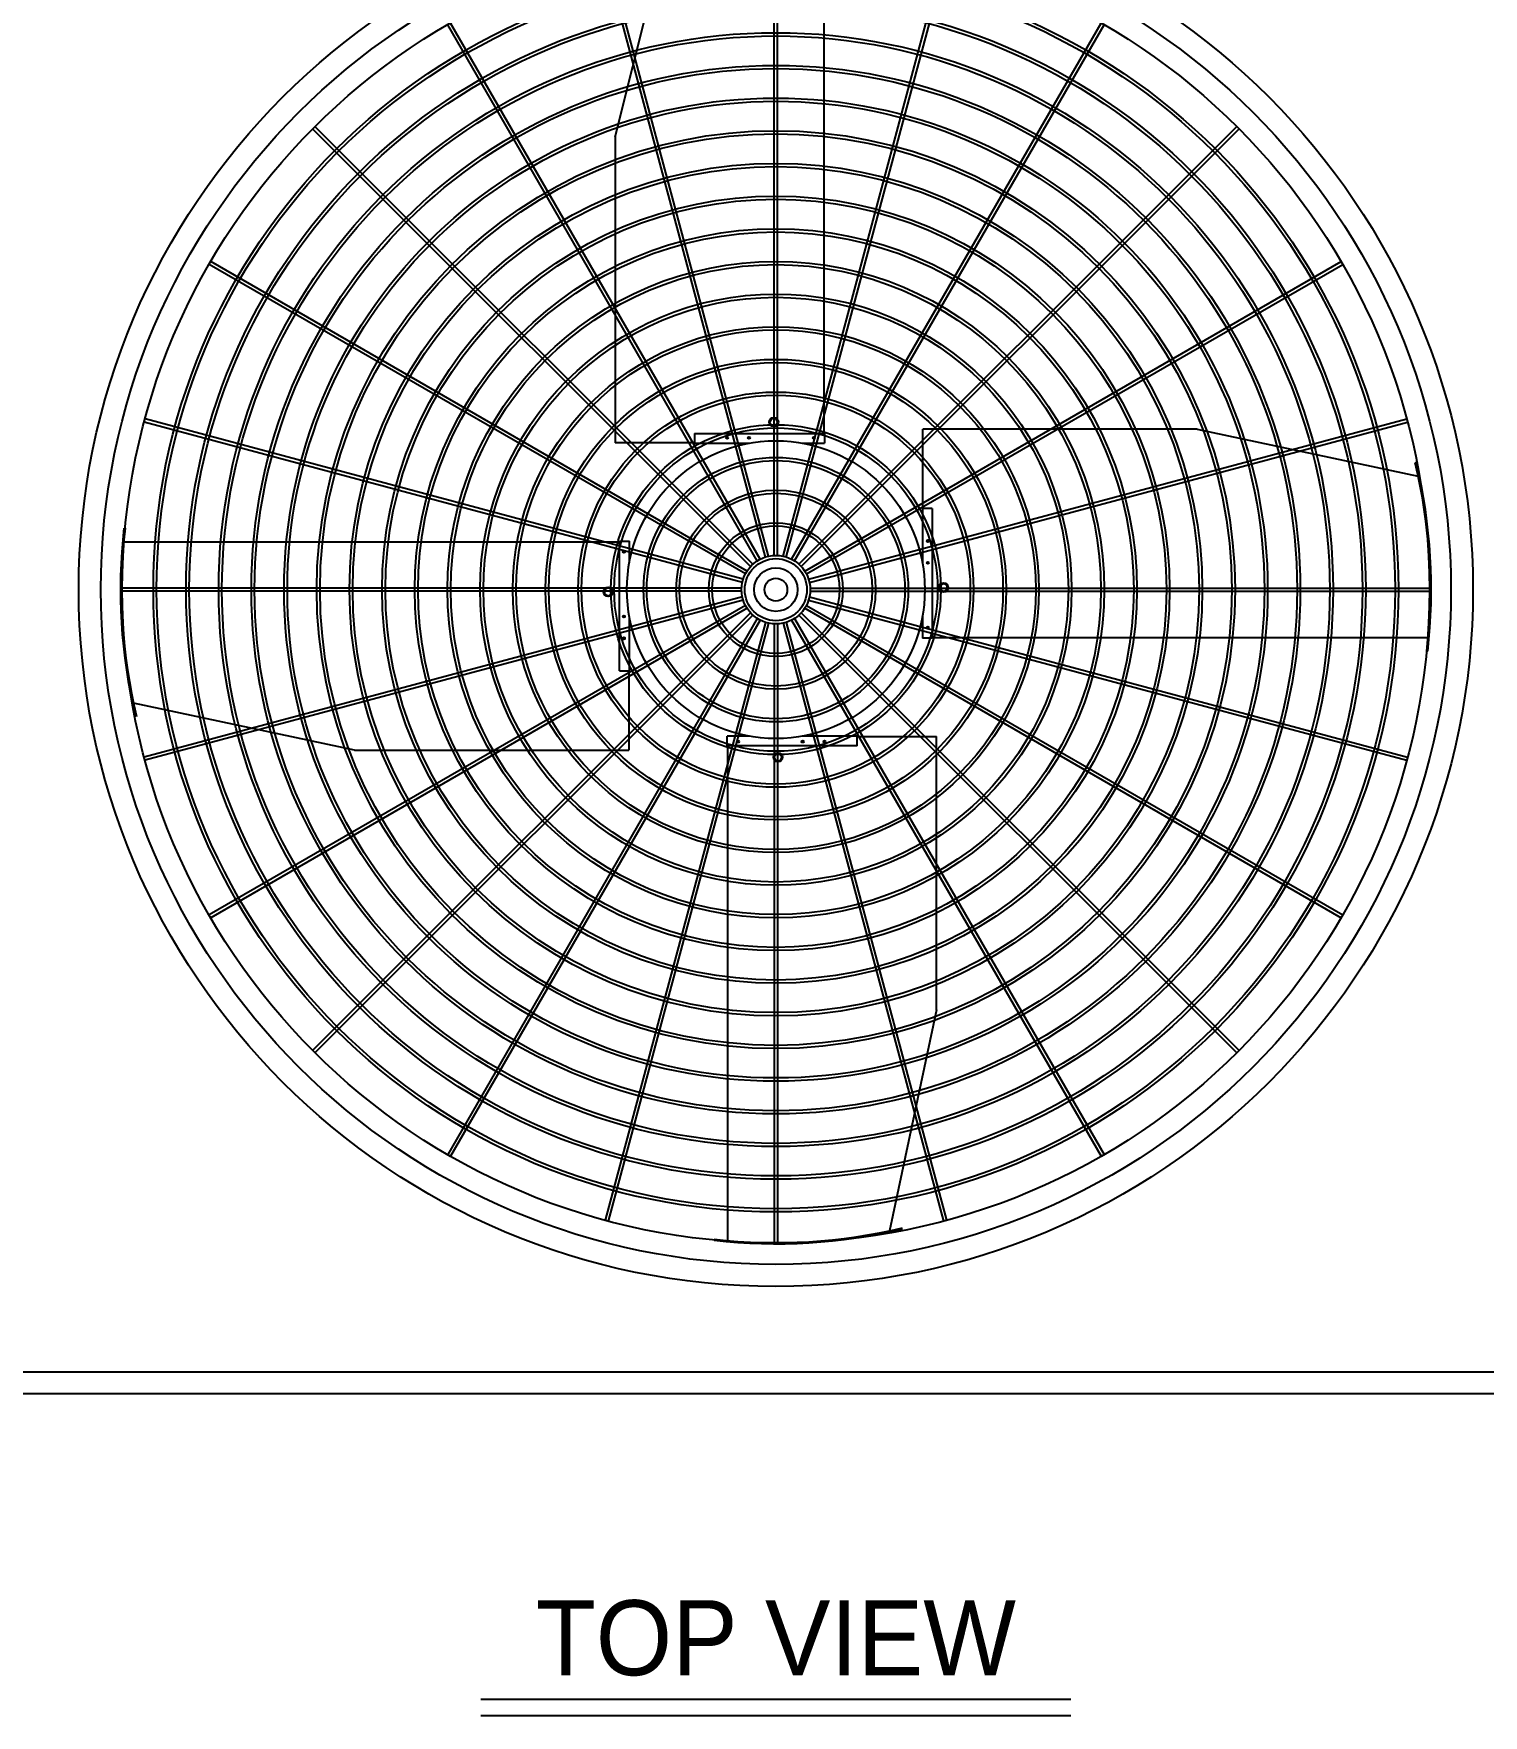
# Model space of a CAD drawing. Header units: millimetres. Extents: x 0 to 16815, y 0 to 11890.
# Drawn here: x 3301 to 6004, y 7006 to 10144 of the extents above; entities that cross this region are included whole.
import ezdxf
from ezdxf.enums import TextEntityAlignment as Align

# ---------------------------------------------------------------- set-up
doc = ezdxf.new("R2010")
doc.units = ezdxf.units.MM
doc.layers.add('LINE', color=7, linetype='Continuous')
doc.layers.add('냉각탑_text', color=3, linetype='Continuous')
doc.styles.add('돋움', font='')
doc.styles.get('돋움').set_extended_font_data('Dotum')

msp = doc.modelspace()

# ---------------------------------------------------------------- linework, layer by layer
at = {"color": 3}
for p, q in [((4681.7, 9170.2), (4681.7, 10325)), ((4687.8, 9170.2), (4687.8, 10325)), ((4665.3, 9167.2), (4366.4, 10282.7)), ((4671.2, 9168.8), (4372.3, 10284.3)), ((4698.4, 9168.8), (4997.3, 10284.3)), ((4704.3, 9167.2), (5003.2, 10282.7)), ((4650.2, 9160.1), (4072.8, 10160.2)), ((4655.5, 9163.2), (4078.1, 10163.3)), ((4714.1, 9163.2), (5291.5, 10163.3)), ((4719.4, 9160.1), (5296.8, 10160.2)), ((4637.4, 9149.3), (3820.9, 9965.9)), ((4641.8, 9153.6), (3825.2, 9970.2)), ((4727.8, 9153.6), (5544.4, 9970.2)), ((4732.1, 9149.3), (5548.7, 9965.9)), ((4627.9, 9135.6), (3627.8, 9713)), ((4631, 9140.9), (3630.9, 9718.3)), ((4738.6, 9140.9), (5738.7, 9718.3)), ((4741.7, 9135.6), (5741.8, 9713)), ((4622.3, 9119.9), (3506.8, 9418.8)), ((4623.8, 9125.8), (3508.4, 9424.7)), ((4745.7, 9125.8), (5861.2, 9424.7)), ((4747.3, 9119.9), (5862.8, 9418.8)), ((4620.9, 9109.3), (3466, 9109.3)), ((4620.9, 9103.2), (3466, 9103.2)), ((4748.7, 9109.3), (5903.5, 9109.3)), ((4748.7, 9103.2), (5903.5, 9103.2)), ((4622.3, 9092.7), (3506.8, 8793.8)), ((4623.8, 9086.8), (3508.4, 8787.9)), ((4627.9, 9077), (3627.8, 8499.5)), ((4631, 9071.7), (3630.9, 8494.3)), ((4738.6, 9071.7), (5738.7, 8494.3)), ((4741.7, 9077), (5741.8, 8499.5)), ((4745.7, 9086.8), (5861.2, 8787.9)), ((4747.3, 9092.7), (5862.8, 8793.8)), ((4637.4, 9063.2), (3820.9, 8246.6)), ((4641.8, 9058.9), (3825.2, 8242.3)), ((4650.2, 9052.5), (4072.8, 8052.3)), ((4655.5, 9049.4), (4078.1, 8049.3)), ((4665.3, 9045.3), (4366.4, 7929.8)), ((4671.2, 9043.8), (4372.3, 7928.3)), ((4681.7, 9042.4), (4681.7, 7887.5)), ((4687.8, 9042.4), (4687.8, 7887.5)), ((4698.4, 9043.8), (4997.3, 7928.3)), ((4704.3, 9045.3), (5003.2, 7929.8)), ((4714.1, 9049.4), (5291.5, 8049.3)), ((4719.4, 9052.5), (5296.8, 8052.3)), ((4727.8, 9058.9), (5544.4, 8242.3)), ((4732.1, 9063.2), (5548.7, 8246.6))]:
    msp.add_line(p, q, dxfattribs=at)
at = {"color": 1}
for p, q in [((4134.8, 7036.3), (5234.8, 7036.3)), ((4134.8, 7006.3), (5234.8, 7006.3))]:
    msp.add_line(p, q, dxfattribs=at)
at = {"color": 3}
for points in [[(1984.8, 7606.3), (1984.8, 10606.3), (7384.8, 10606.3), (7384.8, 7606.3)], [(2024.8, 7646.3), (2024.8, 10566.3), (7344.8, 10566.3), (7344.8, 7646.3)]]:
    msp.add_lwpolyline(points, close=True, dxfattribs=at)
for radius in [1300, 1300, 1258.8, 1218.8, 277.8]:
    msp.add_circle((4684.8, 9106.3), radius, dxfattribs=at)
at = {"color": 3, "ltscale": 5}
for radius in [1160.9, 1154.8, 1099.9, 1093.8, 1039, 1032.9, 978, 972, 917.1, 911, 856.2, 850.1, 795.2, 789.1, 734.3, 728.2, 673.4, 667.3, 612.4, 606.3, 551.5, 545.4, 490.5, 484.5, 429.6, 423.5, 368.7, 362.6, 307.7, 301.6, 246.8, 240.7, 185.9, 179.8, 124.9, 118.8, 64, 57.9, 40.6, 21.3]:
    msp.add_circle((4684.8, 9106.3), radius, dxfattribs=at)
at = {"layer": 'LINE', "color": 3}
for p, q in [((4385.4, 9950.8), (4473.1, 10302.2)), ((4774.3, 10320.6), (4774.3, 9397.8)), ((4385.4, 9950.8), (4385.4, 9380.5)), ((4677, 9425.6), (4673.2, 9419)), ((4677, 9425.6), (4673.2, 9419)), ((4673.2, 9419), (4677, 9412.4)), ((4673.2, 9419), (4677, 9412.4)), ((4684.6, 9425.6), (4677, 9425.6)), ((4684.6, 9425.6), (4677, 9425.6)), ((4677, 9412.4), (4684.6, 9412.4)), ((4677, 9412.4), (4684.6, 9412.4)), ((4688.4, 9419), (4684.6, 9425.6)), ((4688.4, 9419), (4684.6, 9425.6)), ((4684.6, 9412.4), (4688.4, 9419)), ((4684.6, 9412.4), (4688.4, 9419)), ((4533.3, 9380.5), (4385.4, 9380.5)), ((4533.3, 9380.5), (4385.4, 9380.5)), ((4533.3, 9397.8), (4775.6, 9397.8)), ((4533.3, 9397.8), (4775.6, 9397.8)), ((4533.3, 9397.8), (4533.3, 9379.5)), ((4533.3, 9397.8), (4533.3, 9379.5)), ((4775.6, 9397.8), (4775.6, 9379.5)), ((4775.6, 9397.8), (4775.6, 9379.5)), ((5470.3, 9405.7), (4959, 9405.7)), ((4959, 9257.8), (4959, 9405.7)), ((4959, 9257.8), (4959, 9405.7)), ((5470.3, 9405.7), (5882.6, 9318)), ((4533.3, 9379.5), (4634.5, 9379.5)), ((4533.3, 9379.5), (4634.5, 9379.5)), ((4735.1, 9379.5), (4775.6, 9379.5)), ((4735.1, 9379.5), (4775.6, 9379.5)), ((5879.1, 9342.7), (5877, 9342.7)), ((4958, 9257.8), (4958, 9156.6)), ((4958, 9257.8), (4958, 9156.6)), ((4976.3, 9257.8), (4958, 9257.8)), ((4976.3, 9257.8), (4958, 9257.8)), ((4976.3, 9257.8), (4976.3, 9015.5)), ((4976.3, 9257.8), (4976.3, 9015.5)), ((3468.6, 9195.8), (4393.3, 9195.8)), ((4393.3, 8954.8), (4393.3, 9197)), ((4393.3, 8954.8), (4393.3, 9197)), ((4393.3, 9197), (4411.6, 9197)), ((4393.3, 9197), (4411.6, 9197)), ((4411.6, 9156.6), (4411.6, 9197)), ((4411.6, 9156.6), (4411.6, 9197)), ((5900.5, 9221.2), (5898.4, 9221.2)), ((4372.1, 9109.9), (4365.5, 9106.1)), ((4372.1, 9109.9), (4365.5, 9106.1)), ((4365.5, 9106.1), (4365.5, 9098.5)), ((4365.5, 9106.1), (4365.5, 9098.5)), ((4365.5, 9098.5), (4372.1, 9094.6)), ((4365.5, 9098.5), (4372.1, 9094.6)), ((4378.6, 9106.1), (4372.1, 9109.9)), ((4378.6, 9106.1), (4372.1, 9109.9)), ((4372.1, 9094.6), (4378.6, 9098.5)), ((4372.1, 9094.6), (4378.6, 9098.5)), ((4378.6, 9098.5), (4378.6, 9106.1)), ((4378.6, 9098.5), (4378.6, 9106.1)), ((4997.5, 9117.9), (4990.9, 9114.1)), ((4997.5, 9117.9), (4990.9, 9114.1)), ((4990.9, 9114.1), (4990.9, 9106.5)), ((4990.9, 9114.1), (4990.9, 9106.5)), ((4990.9, 9106.5), (4997.5, 9102.7)), ((4990.9, 9106.5), (4997.5, 9102.7)), ((5004.1, 9114.1), (4997.5, 9117.9)), ((5004.1, 9114.1), (4997.5, 9117.9)), ((4997.5, 9102.7), (5004.1, 9106.5)), ((4997.5, 9102.7), (5004.1, 9106.5)), ((5004.1, 9106.5), (5004.1, 9114.1)), ((5004.1, 9106.5), (5004.1, 9114.1)), ((4411.6, 8954.8), (4411.6, 9056)), ((4411.6, 8954.8), (4411.6, 9056)), ((4958, 9056), (4958, 9015.5)), ((4958, 9056), (4958, 9015.5)), ((4976.3, 9015.5), (4958, 9015.5)), ((4976.3, 9015.5), (4958, 9015.5)), ((5901, 9016.7), (4976.3, 9016.7)), ((5900.5, 8991.3), (5898.4, 8991.3)), ((4393.3, 8954.8), (4411.6, 8954.8)), ((4393.3, 8954.8), (4411.6, 8954.8)), ((4410.6, 8954.8), (4410.6, 8806.9)), ((4410.6, 8954.8), (4410.6, 8806.9)), ((3899.3, 8806.9), (3487, 8894.5)), ((4634.5, 8833.1), (4594, 8833.1)), ((4594, 8814.8), (4594, 8833.1)), ((4634.5, 8833.1), (4594, 8833.1)), ((4594, 8814.8), (4594, 8833.1)), ((4634.5, 8833.1), (4594, 8833.1)), ((4594, 8814.8), (4594, 8833.1)), ((4634.5, 8833.1), (4594, 8833.1)), ((4594, 8814.8), (4594, 8833.1)), ((4836.3, 8833.1), (4735.1, 8833.1)), ((4836.3, 8833.1), (4735.1, 8833.1)), ((4836.3, 8833.1), (4735.1, 8833.1)), ((4836.3, 8833.1), (4735.1, 8833.1)), ((4836.3, 8814.8), (4836.3, 8833.1)), ((4836.3, 8814.8), (4836.3, 8833.1)), ((4836.3, 8814.8), (4836.3, 8833.1)), ((4836.3, 8814.8), (4836.3, 8833.1)), ((4836.3, 8832.1), (4984.2, 8832.1)), ((4836.3, 8832.1), (4984.2, 8832.1)), ((4836.3, 8832.1), (4984.2, 8832.1)), ((4836.3, 8832.1), (4984.2, 8832.1)), ((4984.2, 8322.7), (4984.2, 8832.1)), ((4984.2, 8322.7), (4984.2, 8832.1)), ((3899.3, 8806.9), (4410.6, 8806.9)), ((4836.3, 8814.8), (4594, 8814.8)), ((4836.3, 8814.8), (4594, 8814.8)), ((4836.3, 8814.8), (4594, 8814.8)), ((4836.3, 8814.8), (4594, 8814.8)), ((4595.2, 7892), (4595.2, 8814.8)), ((4595.2, 7892), (4595.2, 8814.8)), ((4685, 8800.1), (4681.2, 8793.5)), ((4685, 8800.1), (4681.2, 8793.5)), ((4685, 8800.1), (4681.2, 8793.5)), ((4685, 8800.1), (4681.2, 8793.5)), ((4681.2, 8793.5), (4685, 8786.9)), ((4681.2, 8793.5), (4685, 8786.9)), ((4681.2, 8793.5), (4685, 8786.9)), ((4681.2, 8793.5), (4685, 8786.9)), ((4692.6, 8800.1), (4685, 8800.1)), ((4692.6, 8800.1), (4685, 8800.1)), ((4692.6, 8800.1), (4685, 8800.1)), ((4692.6, 8800.1), (4685, 8800.1)), ((4685, 8786.9), (4692.6, 8786.9)), ((4685, 8786.9), (4692.6, 8786.9)), ((4685, 8786.9), (4692.6, 8786.9)), ((4685, 8786.9), (4692.6, 8786.9)), ((4696.4, 8793.5), (4692.6, 8800.1)), ((4696.4, 8793.5), (4692.6, 8800.1)), ((4696.4, 8793.5), (4692.6, 8800.1)), ((4696.4, 8793.5), (4692.6, 8800.1)), ((4692.6, 8786.9), (4696.4, 8793.5)), ((4692.6, 8786.9), (4696.4, 8793.5)), ((4692.6, 8786.9), (4696.4, 8793.5)), ((4692.6, 8786.9), (4696.4, 8793.5)), ((4984.2, 8322.7), (4896.5, 7910.4))]:
    msp.add_line(p, q, dxfattribs=at)
for centre, radius in [((4680.8, 9419), 8.63), ((4680.8, 9419), 8.63), ((4594, 9389.6), 2.03), ((4594, 9389.6), 2.03), ((4634.6, 9389.6), 2.03), ((4634.6, 9389.6), 2.03), ((4755.5, 9389.6), 2.03), ((4755.5, 9389.6), 2.03), ((4968.2, 9197.1), 2.03), ((4968.2, 9197.1), 2.03), ((4401.4, 9177), 2.03), ((4401.4, 9177), 2.03), ((4968.2, 9156.4), 2.03), ((4968.2, 9156.4), 2.03), ((4372.1, 9102.3), 8.63), ((4372.1, 9102.3), 8.63), ((4997.5, 9110.3), 8.63), ((4997.5, 9110.3), 8.63), ((4401.4, 9056.1), 2.03), ((4401.4, 9056.1), 2.03), ((4968.2, 9035.6), 2.03), ((4968.2, 9035.6), 2.03), ((4401.4, 9015.5), 2.03), ((4401.4, 9015.5), 2.03), ((4614.1, 8822.9), 2.03), ((4614.1, 8822.9), 2.03), ((4614.1, 8822.9), 2.03), ((4614.1, 8822.9), 2.03), ((4734.9, 8822.9), 2.03), ((4734.9, 8822.9), 2.03), ((4734.9, 8822.9), 2.03), ((4734.9, 8822.9), 2.03), ((4775.6, 8822.9), 2.03), ((4775.6, 8822.9), 2.03), ((4775.6, 8822.9), 2.03), ((4775.6, 8822.9), 2.03), ((4688.8, 8793.5), 8.63), ((4688.8, 8793.5), 8.63), ((4688.8, 8793.5), 8.63), ((4688.8, 8793.5), 8.63)]:
    msp.add_circle(centre, radius, dxfattribs=at)
for centre, radius, start, end in [((4891.4, 9106.3), 1013.6, 353.4876, 13.487), ((4891.4, 9106.3), 1015.6, 353.5007, 13.4595), ((4478.2, 9106.3), 1015.6, 173.5007, 193.4595), ((4478.2, 9106.3), 1013.6, 173.4876, 193.487), ((4684.8, 8901.6), 1013.6, 263.4876, 283.487), ((4684.8, 8901.6), 1015.6, 263.5007, 283.4595)]:
    msp.add_arc(centre, radius, start, end, dxfattribs=at)

# ---------------------------------------------------------------- texts
at = {"layer": '냉각탑_text', "style": '돋움'}
msp.add_text('TOP VIEW', height=140, dxfattribs=at).set_placement((4684.8, 7151.1), align=Align.MIDDLE_CENTER)

doc.saveas('drawing.dxf')
